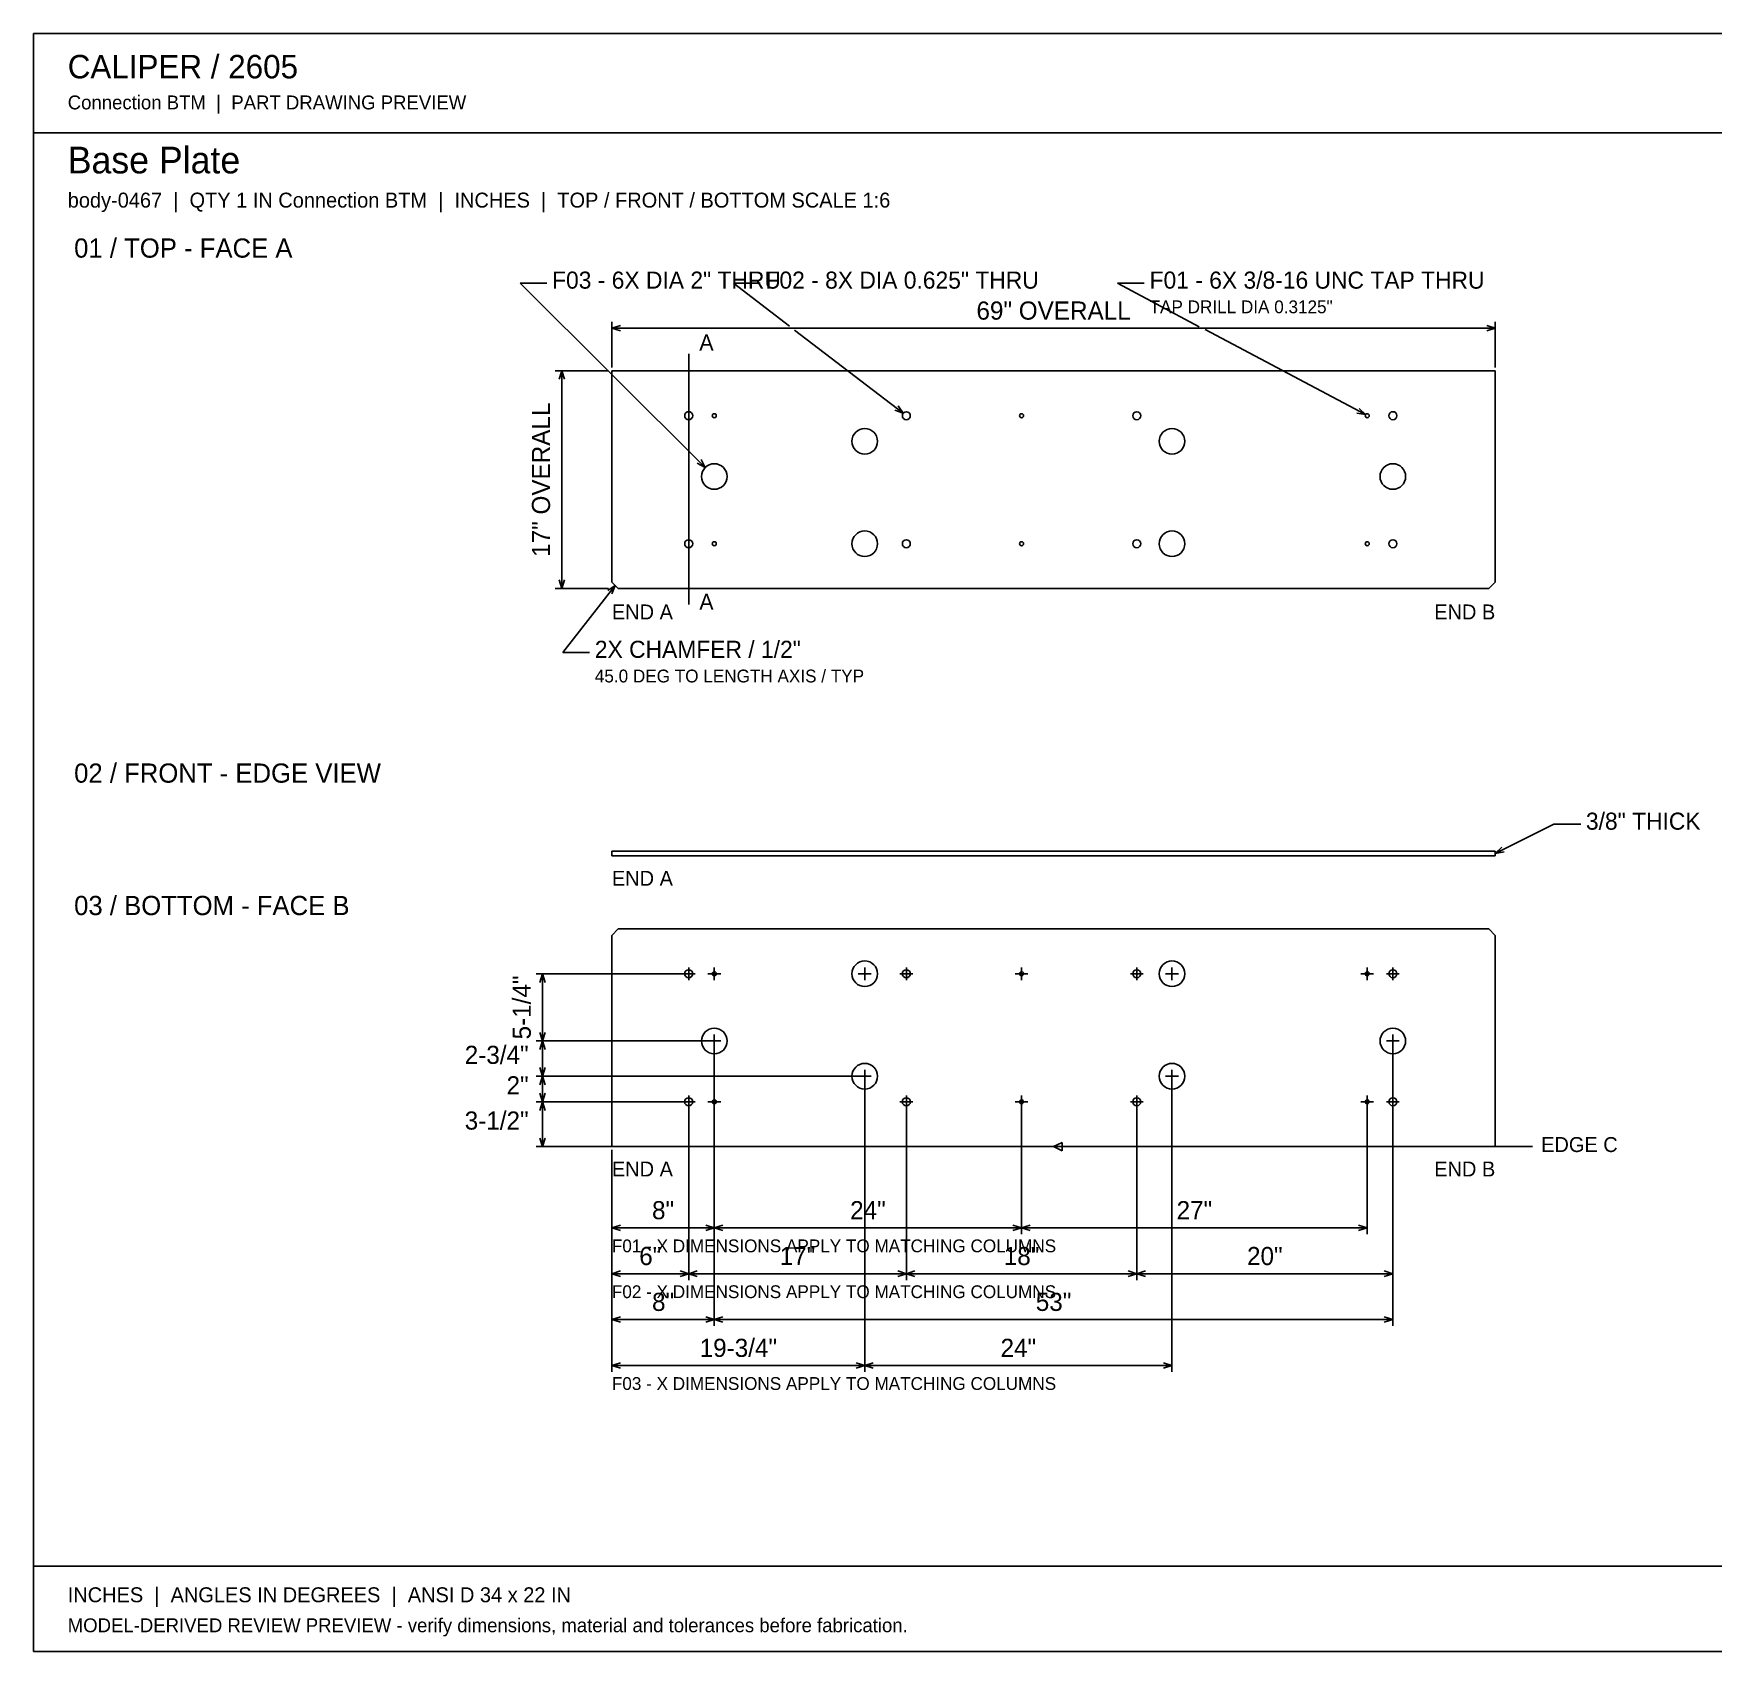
# Model space of a CAD drawing. Header units: inches. Extents: x 3 to 201, y 3 to 129.
# Drawn here: x 2.8 to 134, y 2.8 to 129.2 of the extents above; entities that cross this region are included whole.
import ezdxf
from ezdxf.enums import TextEntityAlignment as Align

# ---------------------------------------------------------------- set-up
doc = ezdxf.new("R2010")
doc.units = ezdxf.units.IN
doc.header["$MEASUREMENT"] = 0

msp = doc.modelspace()

# ---------------------------------------------------------------- linework, layer by layer
at = {"layer": 'ANNOTATION'}
for p, q in [((55.29, 95.29), (40.83, 109.67)), ((40.83, 109.67), (42.92, 109.67)), ((61.87, 106.32), (57.5, 109.67)), ((57.5, 109.67), (59.58, 109.67)), ((93.88, 106.28), (87.5, 109.67)), ((87.5, 109.67), (89.58, 109.67)), ((48, 103.08), (48, 106.67)), ((48, 106.17), (48.67, 106.38)), ((116.33, 106.38), (117, 106.17)), ((117, 103.08), (117, 106.67)), ((48, 106.17), (117, 106.17)), ((48.67, 105.96), (48, 106.17)), ((70.75, 99.52), (62.27, 106.01)), ((106.86, 99.41), (94.33, 106.05)), ((117, 106.17), (116.33, 105.96)), ((54, 104.17), (54, 84.58)), ((47.75, 102.83), (43.58, 102.83)), ((43.88, 102.17), (44.08, 102.83)), ((44.08, 102.83), (44.08, 85.83)), ((44.08, 102.83), (44.29, 102.17)), ((70.75, 99.52), (70.1, 99.76)), ((70.35, 100.09), (70.75, 99.52)), ((106.37, 99.9), (106.86, 99.41)), ((106.86, 99.41), (106.18, 99.53)), ((54.97, 95.91), (55.29, 95.29)), ((55.29, 95.29), (54.67, 95.61)), ((47.75, 85.83), (43.58, 85.83)), ((44.08, 85.83), (43.88, 86.5)), ((44.29, 86.5), (44.08, 85.83)), ((48.25, 86.08), (44.17, 80.83)), ((47.68, 85.69), (48.25, 86.08)), ((48.25, 86.08), (48.01, 85.43)), ((44.17, 80.83), (46.25, 80.83)), ((117, 65.15), (121.58, 67.42)), ((121.58, 67.42), (123.67, 67.42)), ((117, 65.15), (117.5, 65.63)), ((117.69, 65.26), (117, 65.15)), ((53.75, 55.75), (42.08, 55.75)), ((42.38, 55.08), (42.58, 55.75)), ((42.58, 55.75), (42.58, 50.5)), ((42.58, 55.75), (42.79, 55.08)), ((53.5, 55.75), (54.5, 55.75)), ((54, 56.25), (54, 55.25)), ((55.5, 55.75), (56.5, 55.75)), ((56, 56.25), (56, 55.25)), ((67.25, 55.75), (68.25, 55.75)), ((67.75, 56.25), (67.75, 55.25)), ((70.5, 55.75), (71.5, 55.75)), ((71, 56.25), (71, 55.25)), ((79.5, 55.75), (80.5, 55.75)), ((80, 56.25), (80, 55.25)), ((88.5, 55.75), (89.5, 55.75)), ((89, 56.25), (89, 55.25)), ((91.25, 55.75), (92.25, 55.75)), ((91.75, 56.25), (91.75, 55.25)), ((106.5, 55.75), (107.5, 55.75)), ((107, 56.25), (107, 55.25)), ((108.5, 55.75), (109.5, 55.75)), ((109, 56.25), (109, 55.25)), ((55.75, 50.5), (42.08, 50.5)), ((55.75, 50.5), (42.08, 50.5)), ((42.58, 50.5), (42.38, 51.17)), ((42.38, 49.83), (42.58, 50.5)), ((42.79, 51.17), (42.58, 50.5)), ((42.58, 50.5), (42.58, 47.75)), ((42.58, 50.5), (42.79, 49.83)), ((55.5, 50.5), (56.5, 50.5)), ((56, 51), (56, 50)), ((56, 50.25), (56, 28.25)), ((56, 50.25), (56, 28.25)), ((108.5, 50.5), (109.5, 50.5)), ((109, 51), (109, 50)), ((109, 50.25), (109, 28.25)), ((67.5, 47.75), (42.08, 47.75)), ((67.5, 47.75), (42.08, 47.75)), ((42.58, 47.75), (42.38, 48.42)), ((42.38, 47.08), (42.58, 47.75)), ((42.79, 48.42), (42.58, 47.75)), ((42.58, 47.75), (42.58, 45.75)), ((42.58, 47.75), (42.79, 47.08)), ((67.25, 47.75), (68.25, 47.75)), ((67.75, 48.25), (67.75, 47.25)), ((67.75, 47.5), (67.75, 24.67)), ((67.75, 47.5), (67.75, 24.67)), ((91.25, 47.75), (92.25, 47.75)), ((91.75, 48.25), (91.75, 47.25)), ((91.75, 47.5), (91.75, 24.67)), ((42.58, 45.75), (42.38, 46.42)), ((42.79, 46.42), (42.58, 45.75)), ((54, 46.25), (54, 45.25)), ((56, 46.25), (56, 45.25)), ((71, 46.25), (71, 45.25)), ((80, 46.25), (80, 45.25)), ((89, 46.25), (89, 45.25)), ((107, 46.25), (107, 45.25)), ((109, 46.25), (109, 45.25)), ((53.75, 45.75), (42.08, 45.75)), ((53.75, 45.75), (42.08, 45.75)), ((42.38, 45.08), (42.58, 45.75)), ((42.58, 45.75), (42.58, 42.25)), ((42.58, 45.75), (42.79, 45.08)), ((53.5, 45.75), (54.5, 45.75)), ((54, 45.5), (54, 31.83)), ((54, 45.5), (54, 31.83)), ((55.5, 45.75), (56.5, 45.75)), ((56, 45.5), (56, 35.42)), ((56, 45.5), (56, 35.42)), ((70.5, 45.75), (71.5, 45.75)), ((71, 45.5), (71, 31.83)), ((71, 45.5), (71, 31.83)), ((79.5, 45.75), (80.5, 45.75)), ((80, 45.5), (80, 35.42)), ((80, 45.5), (80, 35.42)), ((88.5, 45.75), (89.5, 45.75)), ((89, 45.5), (89, 31.83)), ((89, 45.5), (89, 31.83)), ((106.5, 45.75), (107.5, 45.75)), ((107, 45.5), (107, 35.42)), ((108.5, 45.75), (109.5, 45.75)), ((109, 45.5), (109, 31.83)), ((82.25, 42.25), (42.08, 42.25)), ((42.58, 42.25), (42.38, 42.92)), ((42.79, 42.92), (42.58, 42.25)), ((48, 42), (48, 35.42)), ((48, 42), (48, 31.83)), ((48, 42), (48, 28.25)), ((48, 42), (48, 24.67)), ((82.5, 42.25), (83.17, 42.58)), ((82.5, 42.25), (119.92, 42.25)), ((83.17, 41.92), (82.5, 42.25)), ((83.17, 42.58), (83.17, 41.92)), ((48, 35.92), (48.67, 36.12)), ((48, 35.92), (56, 35.92)), ((48.67, 35.71), (48, 35.92)), ((55.33, 36.12), (56, 35.92)), ((56, 35.92), (55.33, 35.71)), ((56, 35.92), (56.67, 36.12)), ((56, 35.92), (80, 35.92)), ((56.67, 35.71), (56, 35.92)), ((79.33, 36.12), (80, 35.92)), ((80, 35.92), (79.33, 35.71)), ((80, 35.92), (80.67, 36.12)), ((80, 35.92), (107, 35.92)), ((80.67, 35.71), (80, 35.92)), ((106.33, 36.12), (107, 35.92)), ((107, 35.92), (106.33, 35.71)), ((48, 32.33), (48.67, 32.54)), ((48, 32.33), (54, 32.33)), ((48.67, 32.12), (48, 32.33)), ((53.33, 32.54), (54, 32.33)), ((54, 32.33), (53.33, 32.12)), ((54, 32.33), (54.67, 32.54)), ((54, 32.33), (71, 32.33)), ((54.67, 32.12), (54, 32.33)), ((70.33, 32.54), (71, 32.33)), ((71, 32.33), (70.33, 32.12)), ((71, 32.33), (71.67, 32.54)), ((71, 32.33), (89, 32.33)), ((71.67, 32.12), (71, 32.33)), ((88.33, 32.54), (89, 32.33)), ((89, 32.33), (88.33, 32.12)), ((89, 32.33), (89.67, 32.54)), ((89, 32.33), (109, 32.33)), ((89.67, 32.12), (89, 32.33)), ((108.33, 32.54), (109, 32.33)), ((109, 32.33), (108.33, 32.12)), ((48, 28.75), (48.67, 28.96)), ((55.33, 28.96), (56, 28.75)), ((56, 28.75), (56.67, 28.96)), ((108.33, 28.96), (109, 28.75)), ((48, 28.75), (56, 28.75)), ((48.67, 28.54), (48, 28.75)), ((56, 28.75), (55.33, 28.54)), ((56, 28.75), (109, 28.75)), ((56.67, 28.54), (56, 28.75)), ((109, 28.75), (108.33, 28.54)), ((48, 25.17), (48.67, 25.38)), ((48, 25.17), (67.75, 25.17)), ((48.67, 24.96), (48, 25.17)), ((67.08, 25.38), (67.75, 25.17)), ((67.75, 25.17), (67.08, 24.96)), ((67.75, 25.17), (68.42, 25.38)), ((67.75, 25.17), (91.75, 25.17)), ((68.42, 24.96), (67.75, 25.17)), ((91.08, 25.38), (91.75, 25.17)), ((91.75, 25.17), (91.08, 24.96))]:
    msp.add_line(p, q, dxfattribs=at)
at = {"layer": 'OUTLINE'}
for p, q in [((2.83, 129.17), (201.17, 129.17)), ((2.83, 2.83), (2.83, 129.17)), ((2.83, 121.42), (201.17, 121.42)), ((117, 102.83), (48, 102.83)), ((48, 102.83), (48, 86.33)), ((117, 86.33), (117, 102.83)), ((48, 86.33), (48.5, 85.83)), ((48.5, 85.83), (116.5, 85.83)), ((116.5, 85.83), (117, 86.33)), ((48, 65.33), (117, 65.33)), ((48, 64.96), (48, 65.33)), ((117, 64.96), (48, 64.96)), ((117, 65.33), (117, 64.96)), ((48.5, 59.25), (48, 58.75)), ((116.5, 59.25), (48.5, 59.25)), ((117, 58.75), (116.5, 59.25)), ((48, 58.75), (48, 42.25)), ((117, 42.25), (117, 58.75)), ((48, 42.25), (117, 42.25)), ((2.83, 9.5), (201.17, 9.5)), ((201.17, 2.83), (2.83, 2.83))]:
    msp.add_line(p, q, dxfattribs=at)
for centre, radius in [((54, 99.33), 0.313), ((56, 99.33), 0.156), ((71, 99.33), 0.312), ((80, 99.33), 0.156), ((89, 99.33), 0.312), ((107, 99.33), 0.156), ((109, 99.33), 0.313), ((67.75, 97.33), 1), ((91.75, 97.33), 1), ((56, 94.58), 1), ((109, 94.58), 1), ((54, 89.33), 0.313), ((56, 89.33), 0.156), ((67.75, 89.33), 1), ((71, 89.33), 0.312), ((80, 89.33), 0.156), ((89, 89.33), 0.312), ((91.75, 89.33), 1), ((107, 89.33), 0.156), ((109, 89.33), 0.313), ((67.75, 55.75), 1), ((91.75, 55.75), 1), ((54, 55.75), 0.313), ((56, 55.75), 0.156), ((71, 55.75), 0.312), ((80, 55.75), 0.156), ((89, 55.75), 0.312), ((107, 55.75), 0.156), ((109, 55.75), 0.313), ((56, 50.5), 1), ((109, 50.5), 1), ((67.75, 47.75), 1), ((91.75, 47.75), 1), ((54, 45.75), 0.313), ((71, 45.75), 0.312), ((89, 45.75), 0.312), ((109, 45.75), 0.313), ((56, 45.75), 0.156), ((80, 45.75), 0.156), ((107, 45.75), 0.156)]:
    msp.add_circle(centre, radius, dxfattribs=at)

# ---------------------------------------------------------------- texts
at = {"layer": 'ANNOTATION'}
for s, height, p in [('CALIPER / 2605', 1.8333, (5.5, 125.67)), ('Connection BTM  |  PART DRAWING PREVIEW', 1.0833, (5.5, 123.25)), ('Base Plate', 2.083, (5.5, 118.25)), ('body-0467  |  QTY 1 IN Connection BTM  |  INCHES  |  TOP / FRONT / BOTTOM SCALE 1:6', 1.1667, (5.5, 115.58)), ('01 / TOP - FACE A', 1.5, (6, 111.67)), ('F03 - 6X DIA 2" THRU', 1.3333, (43.33, 109.25)), ('F02 - 8X DIA 0.625" THRU', 1.3333, (60, 109.25)), ('F01 - 6X 3/8-16 UNC TAP THRU', 1.3333, (90, 109.25)), ('TAP DRILL DIA 0.3125"', 1, (90, 107.33)), ('A', 1.25, (54.83, 104.42)), ('A', 1.25, (54.83, 84.17)), ('END A', 1.167, (48, 83.42)), ('2X CHAMFER / 1/2"', 1.3333, (46.67, 80.42)), ('45.0 DEG TO LENGTH AXIS / TYP', 1, (46.67, 78.5)), ('02 / FRONT - EDGE VIEW', 1.5, (6, 70.67)), ('3/8" THICK', 1.333, (124.08, 67)), ('END A', 1.167, (48, 62.62)), ('03 / BOTTOM - FACE B', 1.5, (6, 60.33)), ('EDGE C', 1.167, (120.58, 41.83)), ('END A', 1.167, (48, 39.92)), ('F01 - X DIMENSIONS APPLY TO MATCHING COLUMNS', 1, (48, 34)), ('F02 - X DIMENSIONS APPLY TO MATCHING COLUMNS', 1, (48, 30.42)), ('F03 - X DIMENSIONS APPLY TO MATCHING COLUMNS', 1, (48, 23.25)), ('INCHES  |  ANGLES IN DEGREES  |  ANSI D 34 x 22 IN', 1.1667, (5.5, 6.67)), ('MODEL-DERIVED REVIEW PREVIEW - verify dimensions, material and tolerances before fabrication.', 1.0833, (5.5, 4.33))]:
    msp.add_text(s, height=height, dxfattribs=at).set_placement(p)
for s, height, p in [('69" OVERALL', 1.4167, (82.5, 106.83)), ('8"', 1.417, (52, 36.58)), ('24"', 1.417, (68, 36.58)), ('27"', 1.417, (93.5, 36.58)), ('6"', 1.417, (51, 33)), ('17"', 1.417, (62.5, 33)), ('18"', 1.417, (80, 33)), ('20"', 1.417, (99, 33)), ('8"', 1.417, (52, 29.42)), ('53"', 1.417, (82.5, 29.42)), ('19-3/4"', 1.417, (57.88, 25.83)), ('24"', 1.417, (79.75, 25.83))]:
    msp.add_text(s, height=height, dxfattribs=at).set_placement(p, align=Align.CENTER)
for s, height, p in [('17" OVERALL', 1.4167, (43.17, 94.33)), ('5-1/4"', 1.417, (41.67, 53.12))]:
    msp.add_text(s, height=height, rotation=90, dxfattribs=at).set_placement(p, align=Align.CENTER)
for s, height, p in [('END B', 1.167, (117, 83.42)), ('2-3/4"', 1.417, (41.5, 48.71)), ('2"', 1.417, (41.5, 46.33)), ('3-1/2"', 1.417, (41.5, 43.58)), ('END B', 1.167, (117, 39.92))]:
    msp.add_text(s, height=height, dxfattribs=at).set_placement(p, align=Align.RIGHT)

doc.saveas('drawing.dxf')
